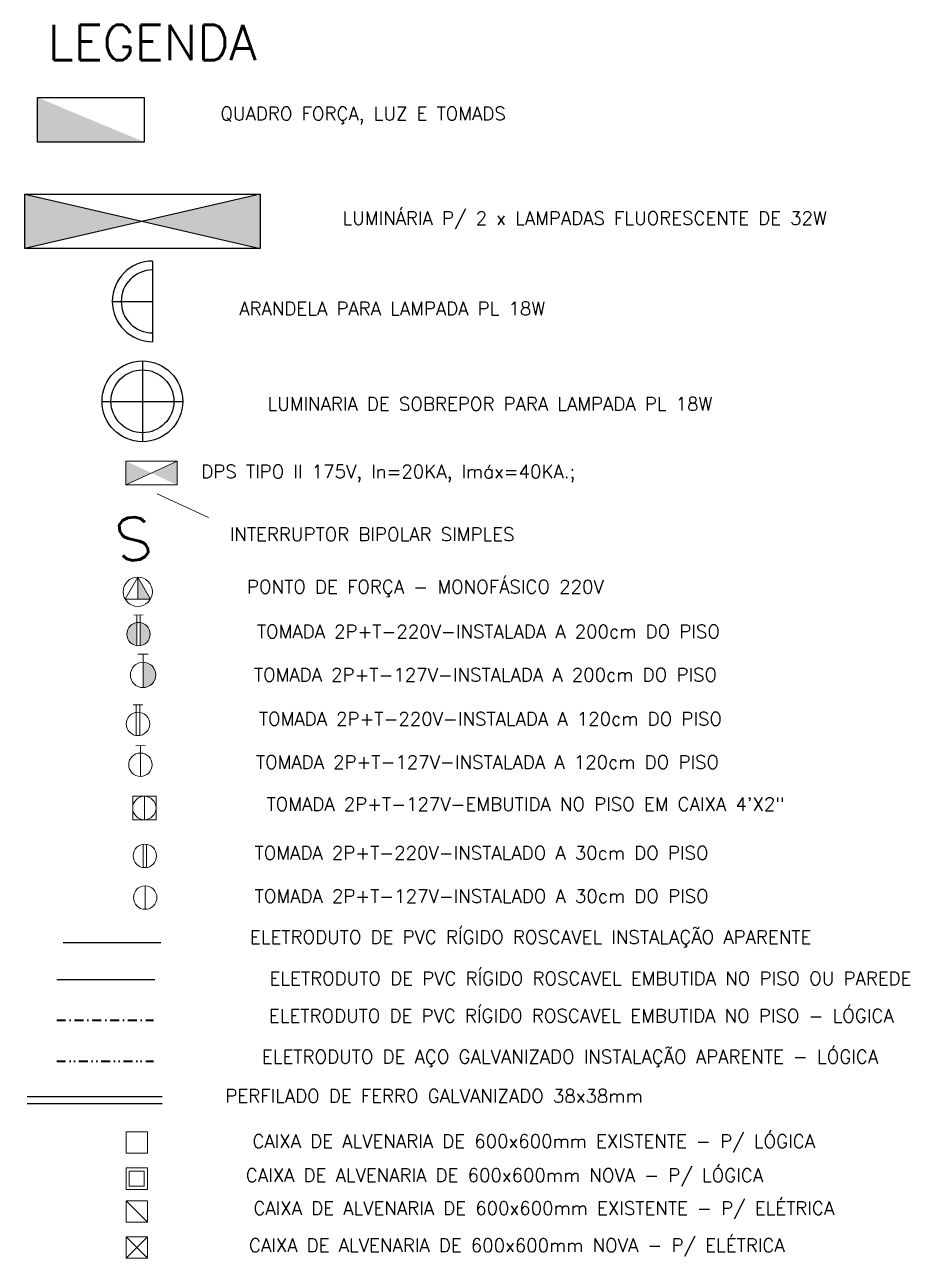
# Model space of a CAD drawing. Header units: millimetres. Extents: x 27525 to 1347740, y 16401 to 59429.
# Drawn here: x 656367 to 661347, y 31792 to 38727 of the extents above; entities that cross this region are included whole.
import ezdxf
from ezdxf.lldxf.tags import DXFTag

# ---------------------------------------------------------------- set-up
doc = ezdxf.new("R2010")
doc.units = ezdxf.units.MM
doc.linetypes.add('DASHDOT', pattern=[1, 0.5, -0.25, 0, -0.25])
doc.linetypes.add('DIVIDE', pattern=[1.25, 0.5, -0.25, 0, -0.25, 0, -0.25])
for name, color, linetype, lineweight in [('Anotações', 54, 'Continuous', 5), ('ArqElet', 11, 'Continuous', 5), ('Visto', 144, 'Continuous', 9)]:
    doc.layers.add(name, color=color, linetype=linetype, lineweight=lineweight)
for name, color, linetype in [('DET-025', 3, 'Continuous'), ('ELETRICA', 3, 'Continuous'), ('Eletruto embutido no piso', 4, 'HIDDEN'), ('PERFILADO', 2, 'Continuous'), ('Text_140', 5, 'Continuous')]:
    doc.layers.add(name, color=color, linetype=linetype)
doc.layers.add('Elétrica', color=7, linetype='Continuous', lineweight=18, true_color=0x0000e0)
doc.layers.add('Lógica', color=7, linetype='Continuous', lineweight=40, true_color=0xf2650d)
doc.styles.add('A-175', font='romans.shx', dxfattribs={"height": 0.3375})
doc.styles.add('R60', font='romans.shx', dxfattribs={"height": 0.15})
doc.styles.get("Standard").update_dxf_attribs({"font": 'romans.shx'})
tags = doc.linetypes.add('HIDDEN', pattern=[0.375, 0.25, -0.125]).pattern_tags.tags
tags[6:7] = [DXFTag(74, 4), DXFTag(75, 0), DXFTag(340, '0'), DXFTag(46, 1.0), DXFTag(50, 0.0), DXFTag(44, 0.0), DXFTag(45, 0.0)]
tags[4:5] = [DXFTag(74, 4), DXFTag(75, 0), DXFTag(340, '0'), DXFTag(46, 1.0), DXFTag(50, 0.0), DXFTag(44, 0.0), DXFTag(45, 0.0)]

msp = doc.modelspace()

# ---------------------------------------------------------------- hatches: boundary and pattern name
at = {"layer": 'ArqElet'}
h = msp.add_hatch(color=3, dxfattribs=at)
h.dxf.hatch_style = 1
h.paths.add_polyline_path([(656439.85, 38316.958), (656439.85, 38066.958), (657039.85, 38066.958)])
h = msp.add_hatch(color=3, dxfattribs=at)
h.dxf.hatch_style = 1
h.paths.add_polyline_path([(657003.333, 35621.036), (657003.333, 35497.556), (657074.624, 35497.556)])
h = msp.add_hatch(color=3, dxfattribs=at)
h.dxf.hatch_style = 1
h.paths.add_polyline_path([(657016.971, 35235.637, 0.3710462), (657073.012, 35300.757, 0.3710462), (657016.971, 35365.878)])
h.paths.add_polyline_path([(656997.341, 35365.878, 0.3710462), (656941.3, 35300.757, 0.3710462), (656997.341, 35235.637)])
h = msp.add_hatch(color=3, dxfattribs=at)
h.dxf.hatch_style = 1
h.paths.add_polyline_path([(657032.732, 34999.955, 0.41421356), (657104.076, 35071.299, 0.41421356), (657032.732, 35142.644)])
at = {"layer": 'ELETRICA'}
h = msp.add_hatch(color=256, dxfattribs=at)
h.dxf.hatch_style = 1
h.paths.add_polyline_path([(656367.2, 37774.415), (656367.2, 37468.415), (657029.2, 37621.415)])
h.paths.add_polyline_path([(657691.2, 37468.415), (657691.2, 37774.415), (657029.2, 37621.415)])
at = {"layer": 'Elétrica'}
h = msp.add_hatch(color=1, dxfattribs=at)
h.paths.add_polyline_path([(657079.653, 36206.385), (657224.014, 36139.355), (657224.014, 36273.416)])
h.paths.add_polyline_path([(657079.653, 36206.385), (656935.292, 36273.416), (656935.292, 36139.355)])

# ---------------------------------------------------------------- linework, layer by layer
at = {"layer": 'ArqElet', "color": 3}
for p, q in [((656439.85, 38066.958), (657039.85, 38066.958)), ((656932.042, 35497.556), (657003.333, 35621.036)), ((657003.333, 35621.036), (657074.624, 35497.556)), ((657003.333, 35621.036), (657003.333, 35497.556)), ((656932.042, 35497.556), (657074.624, 35497.556)), ((656980.668, 35407.916), (657033.644, 35408.915)), ((656997.341, 35235.637), (656997.341, 35408.23)), ((657016.971, 35235.637), (657016.971, 35408.6)), ((657004.036, 35187.387), (657061.427, 35188.47)), ((657032.732, 34999.955), (657032.732, 35188)), ((656977.739, 34903.13), (657030.715, 34904.129)), ((656994.412, 34730.852), (656994.412, 34903.445)), ((657014.042, 34730.852), (657014.042, 34903.815)), ((656991.384, 34673.804), (657044.361, 34674.804)), ((657017.873, 34500.79), (657017.873, 34674.37)), ((657106.146, 34389.283), (656974.434, 34389.283)), ((656974.434, 34389.283), (656974.434, 34257.571)), ((657040.29, 34257.571), (657040.29, 34389.283)), ((657106.146, 34389.283), (657106.146, 34257.571)), ((656974.434, 34257.571), (657106.146, 34257.571)), ((657033.007, 33989.192), (657033.007, 34119.433)), ((657052.637, 33989.192), (657052.637, 34119.433)), ((657044.855, 33753.961), (657044.855, 33885.674))]:
    msp.add_line(p, q, dxfattribs=at)
for centre, radius in [((657003.333, 35538.716), 82.32), ((657007.156, 35300.757), 65.856), ((657032.732, 35071.299), 71.344), ((657004.227, 34795.972), 65.856), ((657017.873, 34566.646), 65.856), ((657040.29, 34323.427), 65.856), ((657042.822, 34054.312), 65.856), ((657044.855, 33819.817), 65.856)]:
    msp.add_circle(centre, radius, dxfattribs=at)
at = {"layer": 'ELETRICA'}
for p, q in [((656367.2, 37774.415), (657691.2, 37468.415)), ((657691.2, 37774.415), (656367.2, 37468.415)), ((657086.616, 37397.693), (657086.616, 36943.893)), ((656859.716, 37170.793), (657086.616, 37170.793)), ((656859.716, 37170.793), (657086.616, 37170.793)), ((657029.2, 36836.179), (657029.2, 36382.38)), ((656802.3, 36609.279), (657256.1, 36609.279))]:
    msp.add_line(p, q, dxfattribs=at)
msp.add_lwpolyline([(656367.2, 37774.415), (657691.2, 37774.415), (657691.2, 37468.415), (656367.2, 37468.415)], close=True, dxfattribs=at)
for radius in [226.9, 176.747]:
    msp.add_circle((657029.2, 36609.279), radius, dxfattribs=at)
for radius in [226.9, 226.9, 176.747, 176.747]:
    msp.add_arc((657086.616, 37170.793), radius, 90, 270, dxfattribs=at)
at = {"layer": 'Eletruto embutido no piso', "linetype": 'Continuous', "ltscale": 400}
msp.add_line((656582.754, 33568.023), (657133.321, 33568.023), dxfattribs=at)
at = {"layer": 'Eletruto embutido no piso', "ltscale": 400}
msp.add_line((656548.056, 33360.003), (657098.623, 33360.003), dxfattribs=at)
at = {"layer": 'Elétrica'}
for p, q in [((657224.014, 36273.416), (656935.292, 36139.355)), ((657401.622, 35955.497), (657112.9, 36089.558))]:
    msp.add_line(p, q, dxfattribs=at)
msp.add_lwpolyline([(657224.014, 36273.416), (657224.014, 36139.355), (656935.292, 36139.355), (656935.292, 36273.416)], close=True, dxfattribs=at)
at = {"layer": 'Lógica', "linetype": 'DASHDOT', "ltscale": 100}
msp.add_line((656547.427, 33130.058), (657092.017, 33130.058), dxfattribs=at)
at = {"layer": 'Lógica', "linetype": 'DIVIDE', "ltscale": 100}
msp.add_line((656547.427, 32900.113), (657092.017, 32900.113), dxfattribs=at)
at = {"layer": 'PERFILADO'}
for p, q in [((656382.13, 32700.986), (657141.016, 32700.986)), ((656382.13, 32662.986), (657141.016, 32662.986))]:
    msp.add_line(p, q, dxfattribs=at)
at = {"layer": 'PERFILADO', "color": 3, "lineweight": -2, "ltscale": 1.3}
msp.add_lwpolyline([(656439.85, 38316.958), (657039.85, 38316.958), (657039.85, 38066.958), (656439.85, 38066.958)], close=True, dxfattribs=at)
at = {"layer": 'Visto', "color": 3}
for p, q in [((656937.407, 32115.212), (657057.407, 31995.212)), ((656937.407, 31912.198), (657057.407, 31792.198)), ((657057.407, 31912.198), (656937.407, 31792.198))]:
    msp.add_line(p, q, dxfattribs=at)
for points in [[(656937.407, 32503), (656937.407, 32383), (657057.407, 32383), (657057.407, 32503), (656937.407, 32503)], [(656937.407, 32299.986), (656937.407, 32179.986), (657057.407, 32179.986), (657057.407, 32299.986), (656937.407, 32299.986)], [(656937.407, 32115.212), (656937.407, 31995.212), (657057.407, 31995.212), (657057.407, 32115.212), (656937.407, 32115.212)], [(656937.407, 31912.198), (656937.407, 31792.198), (657057.407, 31792.198), (657057.407, 31912.198), (656937.407, 31912.198)]]:
    msp.add_lwpolyline(points, dxfattribs=at)
msp.add_lwpolyline([(656955.407, 32281.986), (656955.407, 32197.986), (657039.407, 32197.986), (657039.407, 32281.986)], close=True, dxfattribs=at)

# ---------------------------------------------------------------- texts
at = {"layer": 'Anotações', "color": 3, "insert": (657069.031, 35967.602), "char_height": 240, "width": 8003.71902, "attachment_point": 7, "rotation": 186.4369784}
msp.add_mtext('S', dxfattribs=at)
at = {"layer": 'DET-025', "style": 'R60'}
msp.add_text('DPS TIPO II 175V, In=20KA, Imáx=40KA.;', height=75, dxfattribs=at).set_placement((657360.422, 36176.919))
at = {"layer": 'DET-025', "char_height": 75, "width": 4667.7466, "attachment_point": 3, "style": 'R60'}
for s, insert in [('QUADRO FORÇA, LUZ E TOMADS', (659071.913, 38264.097)), ('LUMINÁRIA P/ 2 x LAMPADAS FLUORESCENTE DE 32W', (660876.583, 37676.51)), ('ARANDELA PARA LAMPADA PL 18W', (659293.044, 37168.086)), ('LUMINARIA DE SOBREPOR PARA LAMPADA PL 18W', (660232.932, 36631.956)), ('INTERRUPTOR BIPOLAR SIMPLES ', (659120.889, 35899.267)), ('PONTO DE FORÇA - MONOFÁSICO 220V', (659622.995, 35604.751)), ('TOMADA 2P+T-220V-INSTALADA A 200cm DO PISO', (660276.376, 35352.806)), ('TOMADA 2P+T-127V-INSTALADA A 200cm DO PISO', (660259.619, 35110.015)), ('TOMADA 2P+T-220V-INSTALADA A 120cm DO PISO', (660287.677, 34862.067)), ('TOMADA 2P+T-127V-INSTALADA A 120cm DO PISO', (660270.919, 34619.277)), ('TOMADA 2P+T-127V-EMBUTIDA NO PISO EM CAIXA 4\'X2"', (660639.326, 34382.944)), ('TOMADA 2P+T-220V-INSTALADO A 30cm DO PISO', (660212.366, 34108.286)), ('TOMADA 2P+T-127V-INSTALADO A 30cm DO PISO', (660212.912, 33866.032)), ('ELETRODUTO DE PVC RÍGIDO ROSCAVEL INSTALAÇÃO APARENTE', (660790.231, 33635.775)), ('ELETRODUTO DE PVC RÍGIDO ROSCAVEL EMBUTIDA NO PISO OU PAREDE', (661353.182, 33403.29)), ('ELETRODUTO DE PVC RÍGIDO ROSCAVEL EMBUTIDA NO PISO - LÓGICA', (661253.439, 33193.149)), ('ELETRODUTO DE AÇO GALVANIZADO INSTALAÇÃO APARENTE - LÓGICA', (661166.028, 32963.205)), ('PERFILADO DE FERRO GALVANIZADO 38x38mm ', (659841.759, 32742.226)), ('CAIXA DE ALVENARIA DE 600x600mm EXISTENTE - P/ LÓGICA', (660810.507, 32487.825)), ('CAIXA DE ALVENARIA DE 600x600mm NOVA - P/ LÓGICA', (660519.264, 32296.623)), ('CAIXA DE ALVENARIA DE 600x600mm EXISTENTE - P/ ELÉTRICA', (660918.947, 32111.443)), ('CAIXA DE ALVENARIA DE 600x600mm NOVA - P/ ELÉTRICA', (660639.981, 31902.803))]:
    msp.add_mtext(s, dxfattribs=dict(at, insert=insert))
at = {"layer": 'Text_140', "style": 'A-175'}
msp.add_text('LEGENDA', height=200, dxfattribs=at).set_placement((656497.548, 38526.506))

doc.saveas('drawing.dxf')
